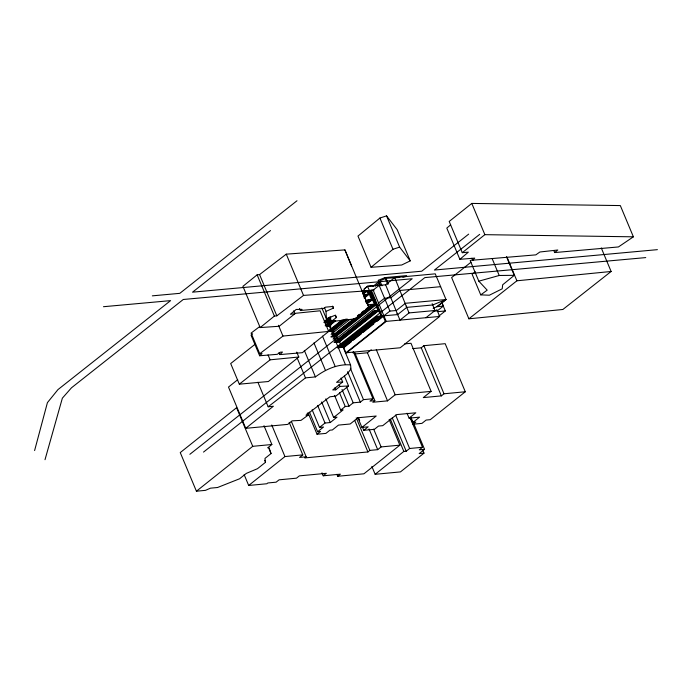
<?xml version="1.0" encoding="UTF-8"?>
<svg xmlns="http://www.w3.org/2000/svg" width="692" height="692" viewBox="0 0 692 692"><rect width="100%" height="100%" fill="white"/><g stroke="black" fill="none" stroke-linecap="round" stroke-linejoin="round"><path stroke-width="1.04" d="M34.6 450.561L47.411 402.64L57.955 389.613L170.587 300.631L103.471 306.712M45.006 459.704L62.358 398.159L71.492 387.788L183.276 299.48L412.173 278.755L189.85 454.315M363.17 291.721L364.269 288.927L367.564 286.289L381.534 284.992L367.564 286.289L364.269 288.927M471.909 258.237L472.731 260.183L474.747 258.107L459.86 259.327L446.798 228.092L450.656 224.822M279.032 352.617L279.853 354.581L282.492 352.038L280.269 352.211L277.293 354.321L259.647 355.766L251.023 335.136L252.641 333.726M259.647 355.766L262.078 353.647L259.734 353.716L251.109 333.086L259.716 326.555M459.86 259.327L468.363 252.139L462.273 252.692L449.203 221.457L471.797 203.422L620.326 205.576L633.388 236.82L618.432 246.949L554.647 252.563L553.825 250.616M368.888 307.369L344.919 249.89L286.263 254.163L259.569 274.568L257.13 274.836L242.918 286.324L260.175 327.575L274.387 316.088L276.826 315.82L303.52 295.415L362.175 291.142L368.888 307.369L355.091 318.865L331.269 321.572L329.626 317.645M379.925 218.032L357.98 236.067L371.05 267.302L401.723 265.001L410.226 260.875L397.156 229.64L386.56 215.878L379.925 218.032L392.987 249.276L371.05 267.302M506.483 256.663L514.286 275.329L502.677 284.784L502.228 288.798L489.365 295.216L480.75 294.878L472.117 274.248L475.343 271.895M554.647 252.563L557.778 250.011L539.872 252L535.85 254.864L472.731 260.183M294.558 313.389L320.085 310.795L328.717 331.416L302.369 352.686L279.853 354.581M296.738 352.098L298.788 357.011L268.384 381.517L239.32 384.172L230.687 363.542L254.829 344.469M341.035 378.04L342.678 381.967L332.714 389.942L335.698 389.821L339.919 386.43L348.56 385.963L344.452 376.137M271.87 444.506L267.752 447.819L269.024 447.698L271.039 453.58L264.967 458.424L265.52 462.291L257.485 468.692L246.317 473.397L239.562 478.786L217.582 487.497L210.498 488.163L205.489 490.351L196.416 491.208L180.257 452.585L236.577 407.692L252.736 446.323L271.87 444.506L263.998 425.692M237.702 379.709L228.498 387.07L245.755 428.322L287.768 424.386L292.214 420.84L300.968 420.373L307.992 415.269L307.17 413.297M462.273 252.692L484.867 234.666L633.388 236.82M245.755 428.322L273.357 406.256L268.167 406.775L257.891 382.226M354.832 353.967L367.426 352.773L371.241 349.737M196.416 491.208L252.736 446.323M348.56 385.963L335.923 396.049L329.859 396.819L305.959 415.235L307.992 415.269M334.539 395.417L340.689 410.131L345.247 406.507L349.01 406.152L353.188 402.813L360.333 402.138L363.482 399.63L372.979 398.73L353.275 351.631M312.127 409.75L319.514 427.414L324.998 423.046L330.248 422.544L337.013 417.155L333.648 417.475L325.845 398.834M333.648 417.475L343.154 409.898L340.689 410.131M412.752 348.612L421.246 347.808L423.885 345.697L445.181 343.682L465.292 391.767L430.277 419.672L426.116 420.061L421.956 423.374L413.167 424.213L410.287 417.345M244.146 474.626L248.679 485.473L284.948 456.564L302.785 454.878L289.178 422.328M309.428 412.103L317.637 431.73L323.527 427.033L319.514 427.414M308.001 412.648L317.031 434.23L320.508 431.462L317.637 431.73M372.979 398.73L369.995 401.109L374.848 400.651L354.728 352.565L352.79 352.756M302.785 454.878L299.593 457.421L306.175 456.798L291.323 421.298M374.848 400.651L372.841 402.242L387.537 400.858L395.167 394.769L431.116 391.369L410.996 343.293L404.656 343.889M306.175 456.798L304.774 457.914L367.919 451.945L369.857 450.397L377.694 449.653L381.11 446.928L399.864 445.155L389.138 419.516M357.816 417.605L361.925 427.414L376.206 416.03L358.006 417.752L350.178 423.997L338.449 425.104L332.359 429.966L329.902 430.19L325.889 433.4L317.031 434.23M362.556 427.379L363.784 430.32L368.17 426.826L361.925 427.414M321.979 472.835L323.216 475.793L326.33 473.319L299.359 475.871L296.47 478.181L279.092 479.824L276.134 482.177L267.856 482.964L266.861 483.751L248.679 485.473M431.116 391.369L423.305 397.597L441.358 395.885L444.004 393.783L465.292 391.767M407.034 413.228L409.084 418.141L415.797 412.787L396.611 414.603L382.737 425.667L378.489 426.064L374.407 429.317L363.784 430.32M336.892 474.305L337.713 476.278L340.36 474.176L323.216 475.793M410.979 417.458L413.029 422.362L419.577 417.146L409.084 418.141M413.167 424.213L415.805 422.103L413.029 422.362M399.864 445.155L363.923 473.804L337.713 476.278M371.855 466.434L375.142 474.297L403.834 451.426L406.213 451.201L409.629 448.485L422.501 447.266L410.166 417.786M422.501 447.266L419.283 449.826L424.533 449.333L413.842 423.781M424.533 449.333L419.179 453.597L423.997 453.139L422.769 450.198M423.997 453.139L400.46 471.901L375.142 474.297M293.59 310.872L294.827 313.813L279.205 326.261L260.175 327.575M324.617 321.105L329.651 317.1M330.551 317.022L323.83 322.351L328.311 321.936M324.73 322.273L330.802 317.412M362.513 292.275L364.191 290.934M325.621 322.187L330.664 318.19M362.565 292.854L365.082 290.856M326.52 322.109L330.715 318.77M362.625 293.443L365.982 290.77M325.162 323.804L330.776 319.358M362.677 294.022L366.872 290.692L368.36 294.247L364.165 297.577M329.15 321.27L330.828 319.938M363.577 293.936L367.772 290.605L371.578 299.697L366.535 303.702M372.945 286.427L378.766 281.8L378.299 280.321L384.925 277.613L387.814 284.516M325.266 325.327L331.139 320.664M332.039 320.578L325.318 325.915L330.69 325.413M375.375 286.125L379.501 282.846M326.217 325.828L332.93 320.5M364.001 295.83L365.679 294.498M327.108 325.75L333.829 320.413M364.053 296.41L366.57 294.411M328.008 325.664L333.881 320.993M364.113 296.998L367.469 294.334M327.679 326.209L329.176 325.015M334.781 320.915L328.899 325.577L327.411 322.022M335.672 320.828L329.799 325.5L332.117 331.036L347.228 319.029M364.226 298.166L369.26 294.169M362.4 291.107L373.144 290.112L379.164 285.389L385.617 284.793L394.691 277.587L435.259 273.833L446.011 299.532L436.989 306.703L433.131 308.269M341.909 320.111L327.636 331.451L333.907 330.871M365.419 301.452L367.097 300.112L375.159 299.368M328.536 331.364L342.808 320.033M365.471 302.032L367.997 300.034M329.427 331.286L343.699 319.946M366.371 301.946L368.888 299.947M330.326 331.2L345.438 319.202M366.423 302.534L369.788 299.87M331.217 331.113L346.329 319.116M366.483 303.113L370.678 299.783M347.28 319.618L333.008 330.949L335.326 336.485L374.787 305.155L368.663 290.528M367.435 303.615L372.469 299.619M349.711 319.514L331.105 334.288L336.321 333.803M353.517 318.9L330.845 336.9L337.116 336.321M357.712 315.569L359.39 314.237M361.916 312.23L363.594 310.898M366.111 308.9L370.307 305.57L377.469 304.904M331.745 336.814L355.255 318.156M357.773 316.149L359.451 314.817M361.129 313.485L371.206 305.483M332.636 336.736L372.097 305.406M333.535 336.649L372.997 305.319M334.426 336.572L373.888 305.233M336.217 336.407L375.678 305.068M336.805 336.078L333.051 339.063L337.333 338.665M334.954 342.272L374.415 310.942M335.845 342.185L375.315 310.855M336.745 342.108L376.206 310.769M337.635 342.021L377.105 310.691M378.896 310.526L339.435 341.857L341.744 347.393L381.205 316.062L370.454 290.355M338.163 347.721L377.624 316.391M339.063 347.643L378.524 316.305M339.954 347.557L379.415 316.227M340.853 347.47L380.315 316.14M382.105 315.976L342.644 347.306M351.493 341.597L344.452 347.185L337.272 347.808L376.733 316.478L383.913 315.855M353.188 340.256L361.648 333.535M362.919 332.523L373.836 323.856M376.872 321.443L381.949 317.412M385.332 321.469L383.022 315.933L343.552 347.272L345.87 352.808L385.332 321.469L439.671 316.443L436.808 309.601M346.77 352.721L386.231 321.391L373.144 290.112M397.666 314.583L406.74 307.378L432.708 304.973L446.011 299.532L405.443 303.286L396.369 310.492L389.916 311.089L383.896 315.812L397.666 314.583L385.617 284.793M432.163 303.676L435.026 310.509L409.05 312.914L399.985 320.119L397.122 313.286M425.952 317.714L435.026 310.509M441.686 302.144L443.338 306.098L437.335 310.864L433.123 311.27M438.659 316.244L445.328 310.95L442.015 303.044M439.671 316.443L400.21 347.773L345.87 352.808M471.001 262.216L451.634 277.553L468.891 318.804L562.864 309.48L611.122 271.48L601.262 247.9M468.891 318.804L516.898 280.796L611.122 271.48M296.998 200.758L179.816 293.339L152.335 295.847M270.52 230.566L192.532 292.171L421.722 271.212L468.674 234.13M239.32 384.172L270.114 359.831L298.788 357.011M331.269 321.572L336.312 317.585L335.499 315.128L326.399 318.727L321.875 307.923M446.011 299.532L436.929 306.712L443.338 306.098M203.509 452.084L424.836 277.604L645.748 257.597M479.694 234.354L434.42 270.053L657.4 249.656M378.515 302.958L384.544 298.235L390.997 297.638L400.062 290.441L440.64 286.678M268.167 406.775L305.483 377.875L315.422 376.906C325.396 369.442 337.921 363.715 350.576 364.935L350.991 368.836L347.669 373.369L336.537 382.356L342.678 381.967M259.734 353.716L282.976 336.07L328.717 331.416M480.75 294.878L487.194 290.156L478.821 281.177L470.197 260.555L473.25 259.699M299.55 308.528L300.371 310.492L302.015 309.376L296.211 309.445L290.415 314.237L294.827 313.813M326.399 318.727L326.036 311.391L333.432 308.096L332.895 306.461L325.543 307.153L323.666 308.424L300.371 310.492M388.29 283.789L386.006 278.322L379.891 280.822L381.975 285.813M406.628 275.598L384.925 277.613M406.04 276.471L402.83 277.12M392.987 249.276L399.621 247.113L410.226 260.875M478.821 281.177L499.209 275.485L514.286 275.329M399.699 277.414L386.006 278.322M370.99 290.372L374.104 290.086M362.954 291.886L367.123 291.496M363.888 294.662L372.841 293.832M368.326 304.731L373.542 304.246M379.787 310.44L373.524 311.019L334.054 342.35L340.326 341.77M325.724 321.443L329.902 321.053M381.007 316.91L382.797 316.746M438.027 311.625L445.328 310.95M326.71 326.295L330.949 325.897M343.777 346.467L345.567 346.294M507.037 257.225L516.898 280.796M471.797 203.422L484.867 234.666M492.228 258.782L499.209 275.485M386.56 215.878L399.621 247.113M423.885 345.697L444.004 393.783M394.691 277.587L406.74 307.378M406.195 306.08L409.05 312.914M421.246 347.808L441.358 395.885M378.299 280.321L380.349 285.234M378.766 281.8L380.41 285.727M379.164 285.389L389.916 311.089M371.353 290.277L382.122 316.019M378.109 309.99L378.939 311.962M369.563 290.441L377.996 310.604L338.535 341.943L335.058 333.639M367.564 286.289L369.407 290.701M376.284 349.633L395.167 394.769M395.651 415.07L409.629 448.485M367.426 352.773L387.537 400.858M392.234 417.795L406.213 451.201M390.271 418.997L403.834 451.426M332.61 306.132L333.432 308.096M335.49 315.621L336.312 317.585M343.18 347.254L350.576 364.935M350.342 368.231L363.482 399.63M324.392 307.464L326.036 311.391M373.689 429.178L381.11 446.928M328.951 325.214L345.386 364.502M347.609 371.716L360.333 402.138M369.035 428.945L377.694 449.653M346.623 387.113L353.188 402.813M358.447 417.57L359.676 420.511M322.507 336.139L335.248 366.587M356.242 417.847L369.857 450.397M286.263 254.163L303.52 295.415M342.03 389.466L349.01 406.152M354.711 420.381L367.919 451.945M339.097 384.467L339.919 386.43M339.495 392.771L345.247 406.507M334.876 387.857L335.698 389.821M313.952 342.912L325.456 370.41M304.333 350.386L315.422 376.906M321.633 401.94L330.248 422.544M317.611 405.382L324.998 423.046M297.266 358.231L305.483 377.875M259.569 274.568L276.826 315.82M278.452 325.266L282.976 336.07M257.13 274.836L274.387 316.088M268.055 354.927L270.114 359.831M271.748 425.009L284.948 456.564M268.972 448.624L271.039 453.58M264.699 460.31L265.52 462.291M344.919 249.89L351.631 266.117"/></g></svg>
